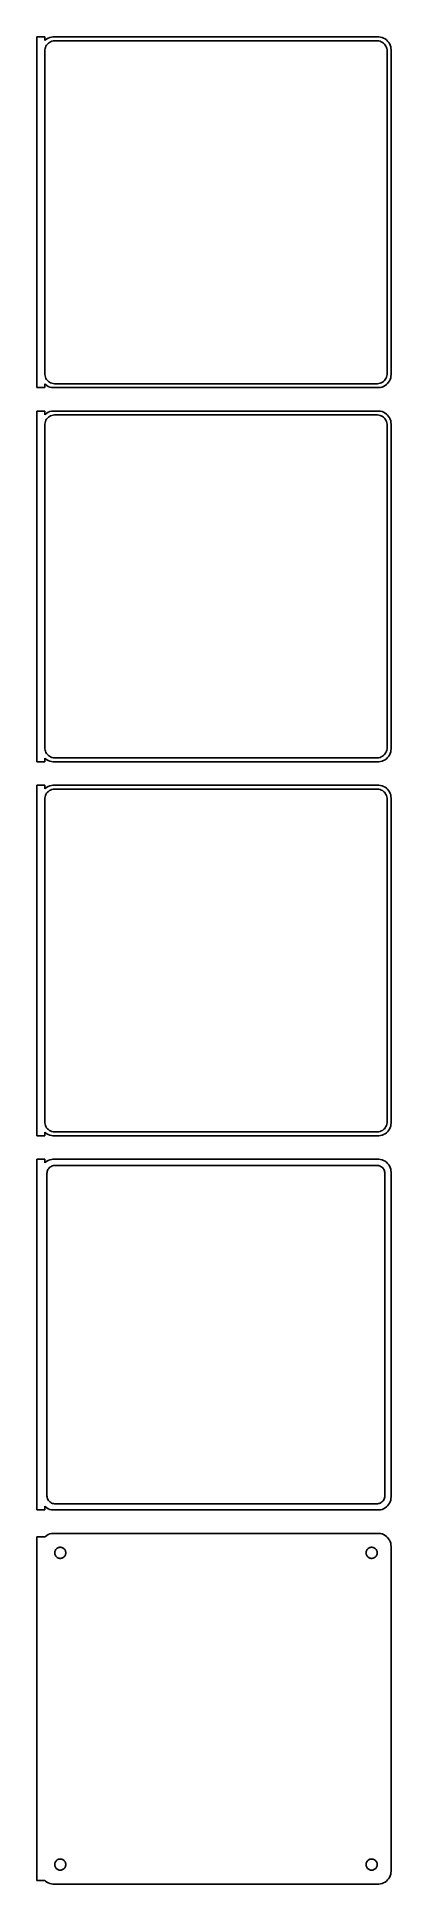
# Model space of a CAD drawing. Header units: metres. Extents: x -69 to 68, y 653 to 1363.
import ezdxf

# ---------------------------------------------------------------- set-up
doc = ezdxf.new("R2010")
doc.units = ezdxf.units.M

msp = doc.modelspace()

# ---------------------------------------------------------------- linework, layer by layer
for p, q in [((-66, 1363.49), (-69, 1363.49)), ((-69, 1363.49), (-69, 1228.51)), ((-66, 1362.06), (-66, 1363.49)), ((-65.6871, 1362.35), (-66, 1362.06)), ((-66, 1358), (-65.9685, 1358.5)), ((-66, 1234), (-66, 1358)), ((-65.9685, 1358.5), (-65.8743, 1358.99)), ((-65.8743, 1358.99), (-65.7191, 1359.47)), ((-65.7191, 1359.47), (-65.5052, 1359.93)), ((-65.1791, 1362.72), (-65.6871, 1362.35)), ((-65.5052, 1359.93), (-65.2361, 1360.35)), ((-65.2361, 1360.35), (-64.9159, 1360.74)), ((-64.6289, 1363.02), (-65.1791, 1362.72)), ((-64.9159, 1360.74), (-64.5497, 1361.08)), ((-64.0451, 1363.26), (-64.6289, 1363.02)), ((-64.5497, 1361.08), (-64.1433, 1361.38)), ((-64.1433, 1361.38), (-63.7031, 1361.62)), ((-63.4369, 1363.41), (-64.0451, 1363.26)), ((-63.7031, 1361.62), (-63.2361, 1361.8)), ((-62.8139, 1363.49), (-63.4369, 1363.41)), ((-63.2361, 1361.8), (-62.7495, 1361.93)), ((62.8139, 1363.49), (-62.8139, 1363.49)), ((-62.7495, 1361.93), (-62.2512, 1361.99)), ((-62.2512, 1361.99), (62.2512, 1361.99)), ((62.2512, 1361.99), (62.7495, 1361.93)), ((62.7495, 1361.93), (63.2361, 1361.8)), ((63.4369, 1363.41), (62.8139, 1363.49)), ((63.2361, 1361.8), (63.7031, 1361.62)), ((64.0451, 1363.26), (63.4369, 1363.41)), ((63.7031, 1361.62), (64.1433, 1361.38)), ((64.6289, 1363.02), (64.0451, 1363.26)), ((64.1433, 1361.38), (64.5497, 1361.08)), ((64.5497, 1361.08), (64.9159, 1360.74)), ((65.1791, 1362.72), (64.6289, 1363.02)), ((64.9159, 1360.74), (65.2361, 1360.35)), ((65.6871, 1362.35), (65.1791, 1362.72)), ((65.2361, 1360.35), (65.5052, 1359.93)), ((65.5052, 1359.93), (65.7191, 1359.47)), ((66.1448, 1361.92), (65.6871, 1362.35)), ((65.7191, 1359.47), (65.8743, 1358.99)), ((65.8743, 1358.99), (65.9685, 1358.5)), ((65.9685, 1358.5), (66, 1358)), ((66, 1358), (66, 1234)), ((66.5451, 1361.44), (66.1448, 1361.92)), ((66.8815, 1360.91), (66.5451, 1361.44)), ((67.1489, 1360.34), (66.8815, 1360.91)), ((67.3429, 1359.74), (67.1489, 1360.34)), ((67.4606, 1359.13), (67.3429, 1359.74)), ((67.5, 1358.5), (67.4606, 1359.13)), ((67.5, 1233.5), (67.5, 1358.5)), ((-65.9685, 1233.5), (-66, 1234)), ((-65.8743, 1233.01), (-65.9685, 1233.5)), ((-65.7191, 1232.53), (-65.8743, 1233.01)), ((-65.5052, 1232.07), (-65.7191, 1232.53)), ((-65.2361, 1231.65), (-65.5052, 1232.07)), ((-64.9159, 1231.26), (-65.2361, 1231.65)), ((-64.5497, 1230.92), (-64.9159, 1231.26)), ((-64.1433, 1230.62), (-64.5497, 1230.92)), ((-63.7031, 1230.38), (-64.1433, 1230.62)), ((-63.2361, 1230.2), (-63.7031, 1230.38)), ((-62.7495, 1230.07), (-63.2361, 1230.2)), ((-62.2512, 1230.01), (-62.7495, 1230.07)), ((62.2512, 1230.01), (-62.2512, 1230.01)), ((62.7495, 1230.07), (62.2512, 1230.01)), ((63.2361, 1230.2), (62.7495, 1230.07)), ((63.7031, 1230.38), (63.2361, 1230.2)), ((64.1433, 1230.62), (63.7031, 1230.38)), ((64.5497, 1230.92), (64.1433, 1230.62)), ((64.9159, 1231.26), (64.5497, 1230.92)), ((65.2361, 1231.65), (64.9159, 1231.26)), ((65.5052, 1232.07), (65.2361, 1231.65)), ((65.7191, 1232.53), (65.5052, 1232.07)), ((65.6871, 1229.65), (66.1448, 1230.08)), ((65.8743, 1233.01), (65.7191, 1232.53)), ((65.9685, 1233.5), (65.8743, 1233.01)), ((66, 1234), (65.9685, 1233.5)), ((66.1448, 1230.08), (66.5451, 1230.56)), ((66.5451, 1230.56), (66.8815, 1231.09)), ((66.8815, 1231.09), (67.1489, 1231.66)), ((67.1489, 1231.66), (67.3429, 1232.26)), ((67.3429, 1232.26), (67.4606, 1232.87)), ((67.4606, 1232.87), (67.5, 1233.5)), ((-69, 1228.51), (-66, 1228.51)), ((-66, 1229.94), (-65.6871, 1229.65)), ((-66, 1228.51), (-66, 1229.94)), ((-65.6871, 1229.65), (-65.1791, 1229.28)), ((-65.1791, 1229.28), (-64.6289, 1228.98)), ((-64.6289, 1228.98), (-64.0451, 1228.74)), ((-64.0451, 1228.74), (-63.4369, 1228.59)), ((-63.4369, 1228.59), (-62.8139, 1228.51)), ((-62.8139, 1228.51), (62.8139, 1228.51)), ((62.8139, 1228.51), (63.4369, 1228.59)), ((63.4369, 1228.59), (64.0451, 1228.74)), ((64.0451, 1228.74), (64.6289, 1228.98)), ((64.6289, 1228.98), (65.1791, 1229.28)), ((65.1791, 1229.28), (65.6871, 1229.65)), ((-66, 1219.49), (-69, 1219.49)), ((-69, 1219.49), (-69, 1084.51)), ((-66, 1218.06), (-66, 1219.49)), ((-65.6871, 1218.35), (-66, 1218.06)), ((-65.7191, 1215.47), (-65.5052, 1215.93)), ((-65.1791, 1218.72), (-65.6871, 1218.35)), ((-65.5052, 1215.93), (-65.2361, 1216.35)), ((-65.2361, 1216.35), (-64.9159, 1216.74)), ((-64.6289, 1219.02), (-65.1791, 1218.72)), ((-64.9159, 1216.74), (-64.5497, 1217.08)), ((-64.0451, 1219.26), (-64.6289, 1219.02)), ((-64.5497, 1217.08), (-64.1433, 1217.38)), ((-64.1433, 1217.38), (-63.7031, 1217.62)), ((-63.4369, 1219.41), (-64.0451, 1219.26)), ((-63.7031, 1217.62), (-63.2361, 1217.8)), ((-62.8139, 1219.49), (-63.4369, 1219.41)), ((-63.2361, 1217.8), (-62.7495, 1217.93)), ((62.8139, 1219.49), (-62.8139, 1219.49)), ((-62.7495, 1217.93), (-62.2512, 1217.99)), ((-62.2512, 1217.99), (62.2512, 1217.99)), ((62.2512, 1217.99), (62.7495, 1217.93)), ((62.7495, 1217.93), (63.2361, 1217.8)), ((63.4369, 1219.41), (62.8139, 1219.49)), ((63.2361, 1217.8), (63.7031, 1217.62)), ((64.0451, 1219.26), (63.4369, 1219.41)), ((63.7031, 1217.62), (64.1433, 1217.38)), ((64.6289, 1219.02), (64.0451, 1219.26)), ((64.1433, 1217.38), (64.5497, 1217.08)), ((64.5497, 1217.08), (64.9159, 1216.74)), ((65.1791, 1218.72), (64.6289, 1219.02)), ((64.9159, 1216.74), (65.2361, 1216.35)), ((65.6871, 1218.35), (65.1791, 1218.72)), ((65.2361, 1216.35), (65.5052, 1215.93)), ((65.5052, 1215.93), (65.7191, 1215.47)), ((66.1448, 1217.92), (65.6871, 1218.35)), ((66.5451, 1217.44), (66.1448, 1217.92)), ((66.8815, 1216.91), (66.5451, 1217.44)), ((67.1489, 1216.34), (66.8815, 1216.91)), ((67.3429, 1215.74), (67.1489, 1216.34)), ((-66, 1214), (-65.9685, 1214.5)), ((-66, 1090), (-66, 1214)), ((-65.9685, 1214.5), (-65.8743, 1214.99)), ((-65.8743, 1214.99), (-65.7191, 1215.47)), ((65.7191, 1215.47), (65.8743, 1214.99)), ((65.8743, 1214.99), (65.9685, 1214.5)), ((65.9685, 1214.5), (66, 1214)), ((66, 1214), (66, 1090)), ((67.4606, 1215.13), (67.3429, 1215.74)), ((67.5, 1214.5), (67.4606, 1215.13)), ((67.5, 1089.5), (67.5, 1214.5)), ((-65.9685, 1089.5), (-66, 1090)), ((-65.8743, 1089.01), (-65.9685, 1089.5)), ((-65.7191, 1088.53), (-65.8743, 1089.01)), ((-65.5052, 1088.07), (-65.7191, 1088.53)), ((-65.2361, 1087.65), (-65.5052, 1088.07)), ((65.5052, 1088.07), (65.2361, 1087.65)), ((65.7191, 1088.53), (65.5052, 1088.07)), ((65.8743, 1089.01), (65.7191, 1088.53)), ((65.9685, 1089.5), (65.8743, 1089.01)), ((66, 1090), (65.9685, 1089.5)), ((67.1489, 1087.66), (67.3429, 1088.26)), ((67.3429, 1088.26), (67.4606, 1088.87)), ((67.4606, 1088.87), (67.5, 1089.5)), ((-69, 1084.51), (-66, 1084.51)), ((-66, 1085.94), (-65.6871, 1085.65)), ((-66, 1084.51), (-66, 1085.94)), ((-65.6871, 1085.65), (-65.1791, 1085.28)), ((-64.9159, 1087.26), (-65.2361, 1087.65)), ((-65.1791, 1085.28), (-64.6289, 1084.98)), ((-64.5497, 1086.92), (-64.9159, 1087.26)), ((-64.6289, 1084.98), (-64.0451, 1084.74)), ((-64.1433, 1086.62), (-64.5497, 1086.92)), ((-63.7031, 1086.38), (-64.1433, 1086.62)), ((-64.0451, 1084.74), (-63.4369, 1084.59)), ((-63.2361, 1086.2), (-63.7031, 1086.38)), ((-63.4369, 1084.59), (-62.8139, 1084.51)), ((-62.7495, 1086.07), (-63.2361, 1086.2)), ((-62.8139, 1084.51), (62.8139, 1084.51)), ((-62.2512, 1086.01), (-62.7495, 1086.07)), ((62.2512, 1086.01), (-62.2512, 1086.01)), ((62.7495, 1086.07), (62.2512, 1086.01)), ((63.2361, 1086.2), (62.7495, 1086.07)), ((62.8139, 1084.51), (63.4369, 1084.59)), ((63.7031, 1086.38), (63.2361, 1086.2)), ((63.4369, 1084.59), (64.0451, 1084.74)), ((64.1433, 1086.62), (63.7031, 1086.38)), ((64.0451, 1084.74), (64.6289, 1084.98)), ((64.5497, 1086.92), (64.1433, 1086.62)), ((64.9159, 1087.26), (64.5497, 1086.92)), ((64.6289, 1084.98), (65.1791, 1085.28)), ((65.2361, 1087.65), (64.9159, 1087.26)), ((65.1791, 1085.28), (65.6871, 1085.65)), ((65.6871, 1085.65), (66.1448, 1086.08)), ((66.1448, 1086.08), (66.5451, 1086.56)), ((66.5451, 1086.56), (66.8815, 1087.09)), ((66.8815, 1087.09), (67.1489, 1087.66)), ((-66, 1075.49), (-69, 1075.49)), ((-69, 1075.49), (-69, 940.51)), ((-66, 1074.06), (-66, 1075.49)), ((-65.6871, 1074.35), (-66, 1074.06)), ((-65.1791, 1074.72), (-65.6871, 1074.35)), ((-64.6289, 1075.02), (-65.1791, 1074.72)), ((-64.0451, 1075.26), (-64.6289, 1075.02)), ((-64.1433, 1073.38), (-63.7031, 1073.62)), ((-63.4369, 1075.41), (-64.0451, 1075.26)), ((-63.7031, 1073.62), (-63.2361, 1073.8)), ((-62.8139, 1075.49), (-63.4369, 1075.41)), ((-63.2361, 1073.8), (-62.7495, 1073.93)), ((62.8139, 1075.49), (-62.8139, 1075.49)), ((-62.7495, 1073.93), (-62.2512, 1073.99)), ((-62.2512, 1073.99), (62.2512, 1073.99)), ((62.2512, 1073.99), (62.7495, 1073.93)), ((62.7495, 1073.93), (63.2361, 1073.8)), ((63.4369, 1075.41), (62.8139, 1075.49)), ((63.2361, 1073.8), (63.7031, 1073.62)), ((64.0451, 1075.26), (63.4369, 1075.41)), ((63.7031, 1073.62), (64.1433, 1073.38)), ((64.6289, 1075.02), (64.0451, 1075.26)), ((65.1791, 1074.72), (64.6289, 1075.02)), ((65.6871, 1074.35), (65.1791, 1074.72)), ((66.1448, 1073.92), (65.6871, 1074.35)), ((66.5451, 1073.44), (66.1448, 1073.92)), ((-66, 1070), (-65.9685, 1070.5)), ((-66, 946), (-66, 1070)), ((-65.9685, 1070.5), (-65.8743, 1070.99)), ((-65.8743, 1070.99), (-65.7191, 1071.47)), ((-65.7191, 1071.47), (-65.5052, 1071.93)), ((-65.5052, 1071.93), (-65.2361, 1072.35)), ((-65.2361, 1072.35), (-64.9159, 1072.74)), ((-64.9159, 1072.74), (-64.5497, 1073.08)), ((-64.5497, 1073.08), (-64.1433, 1073.38)), ((64.1433, 1073.38), (64.5497, 1073.08)), ((64.5497, 1073.08), (64.9159, 1072.74)), ((64.9159, 1072.74), (65.2361, 1072.35)), ((65.2361, 1072.35), (65.5052, 1071.93)), ((65.5052, 1071.93), (65.7191, 1071.47)), ((65.7191, 1071.47), (65.8743, 1070.99)), ((65.8743, 1070.99), (65.9685, 1070.5)), ((65.9685, 1070.5), (66, 1070)), ((66, 1070), (66, 946)), ((66.8815, 1072.91), (66.5451, 1073.44)), ((67.1489, 1072.34), (66.8815, 1072.91)), ((67.3429, 1071.74), (67.1489, 1072.34)), ((67.4606, 1071.13), (67.3429, 1071.74)), ((67.5, 1070.5), (67.4606, 1071.13)), ((67.5, 945.5), (67.5, 1070.5)), ((-65.9685, 945.499), (-66, 946)), ((66, 946), (65.9685, 945.499)), ((-69, 940.51), (-66, 940.51)), ((-66, 941.941), (-65.6871, 941.647)), ((-66, 940.51), (-66, 941.941)), ((-65.8743, 945.005), (-65.9685, 945.499)), ((-65.7191, 944.528), (-65.8743, 945.005)), ((-65.5052, 944.073), (-65.7191, 944.528)), ((-65.6871, 941.647), (-65.1791, 941.278)), ((-65.2361, 943.649), (-65.5052, 944.073)), ((-64.9159, 943.262), (-65.2361, 943.649)), ((-65.1791, 941.278), (-64.6289, 940.976)), ((-64.5497, 942.918), (-64.9159, 943.262)), ((-64.6289, 940.976), (-64.0451, 940.745)), ((-64.1433, 942.623), (-64.5497, 942.918)), ((-63.7031, 942.381), (-64.1433, 942.623)), ((-64.0451, 940.745), (-63.4369, 940.589)), ((-63.2361, 942.196), (-63.7031, 942.381)), ((-63.4369, 940.589), (-62.8139, 940.51)), ((-62.7495, 942.071), (-63.2361, 942.196)), ((-62.8139, 940.51), (62.8139, 940.51)), ((-62.2512, 942.008), (-62.7495, 942.071)), ((62.2512, 942.008), (-62.2512, 942.008)), ((62.7495, 942.071), (62.2512, 942.008)), ((63.2361, 942.196), (62.7495, 942.071)), ((62.8139, 940.51), (63.4369, 940.589)), ((63.7031, 942.381), (63.2361, 942.196)), ((63.4369, 940.589), (64.0451, 940.745)), ((64.1433, 942.623), (63.7031, 942.381)), ((64.0451, 940.745), (64.6289, 940.976)), ((64.5497, 942.918), (64.1433, 942.623)), ((64.9159, 943.262), (64.5497, 942.918)), ((64.6289, 940.976), (65.1791, 941.278)), ((65.2361, 943.649), (64.9159, 943.262)), ((65.1791, 941.278), (65.6871, 941.647)), ((65.5052, 944.073), (65.2361, 943.649)), ((65.7191, 944.528), (65.5052, 944.073)), ((65.6871, 941.647), (66.1448, 942.077)), ((65.8743, 945.005), (65.7191, 944.528)), ((65.9685, 945.499), (65.8743, 945.005)), ((66.1448, 942.077), (66.5451, 942.561)), ((66.5451, 942.561), (66.8815, 943.091)), ((66.8815, 943.091), (67.1489, 943.659)), ((67.1489, 943.659), (67.3429, 944.257)), ((67.3429, 944.257), (67.4606, 944.873)), ((67.4606, 944.873), (67.5, 945.5)), ((-66, 931.479), (-69, 931.479)), ((-69, 931.479), (-69, 796.521)), ((-66, 930.059), (-66, 931.479)), ((-63.4369, 931.411), (-64.0451, 931.255)), ((-62.8139, 931.49), (-63.4369, 931.411)), ((62.8139, 931.49), (-62.8139, 931.49)), ((63.4369, 931.411), (62.8139, 931.49)), ((64.0451, 931.255), (63.4369, 931.411)), ((-65.6871, 930.353), (-66, 930.059)), ((-65.1791, 930.722), (-65.6871, 930.353)), ((-64.6289, 931.024), (-65.1791, 930.722)), ((-65.1129, 926), (-65.0884, 926.39)), ((-65.1129, 802), (-65.1129, 926)), ((-65.0884, 926.39), (-65.0151, 926.774)), ((-65.0151, 926.774), (-64.8943, 927.146)), ((-64.8943, 927.146), (-64.7279, 927.5)), ((-64.7279, 927.5), (-64.5184, 927.83)), ((-64.0451, 931.255), (-64.6289, 931.024)), ((-64.5184, 927.83), (-64.2692, 928.131)), ((-64.2692, 928.131), (-63.9842, 928.399)), ((-63.9842, 928.399), (-63.668, 928.628)), ((-63.668, 928.628), (-63.3254, 928.817)), ((-63.3254, 928.817), (-62.9619, 928.961)), ((-62.9619, 928.961), (-62.5833, 929.058)), ((-62.5833, 929.058), (-62.1954, 929.107)), ((-62.1954, 929.107), (62.1954, 929.107)), ((62.1954, 929.107), (62.5833, 929.058)), ((62.5833, 929.058), (62.9619, 928.961)), ((62.9619, 928.961), (63.3254, 928.817)), ((63.3254, 928.817), (63.668, 928.628)), ((63.668, 928.628), (63.9842, 928.399)), ((63.9842, 928.399), (64.2692, 928.131)), ((64.6289, 931.024), (64.0451, 931.255)), ((64.2692, 928.131), (64.5184, 927.83)), ((64.5184, 927.83), (64.7279, 927.5)), ((65.1791, 930.722), (64.6289, 931.024)), ((64.7279, 927.5), (64.8943, 927.146)), ((64.8943, 927.146), (65.0151, 926.774)), ((65.0151, 926.774), (65.0884, 926.39)), ((65.0884, 926.39), (65.1129, 926)), ((65.1129, 926), (65.1129, 802)), ((65.6871, 930.353), (65.1791, 930.722)), ((66.1448, 929.923), (65.6871, 930.353)), ((66.5451, 929.439), (66.1448, 929.923)), ((66.8815, 928.909), (66.5451, 929.439)), ((67.1489, 928.341), (66.8815, 928.909)), ((67.3429, 927.743), (67.1489, 928.341)), ((67.4606, 927.127), (67.3429, 927.743)), ((67.5, 926.5), (67.4606, 927.127)), ((67.5, 801.5), (67.5, 926.5)), ((-69, 796.521), (-66, 796.521)), ((-66, 796.521), (-66, 797.941)), ((-66, 797.941), (-65.6871, 797.647)), ((-65.6871, 797.647), (-65.1791, 797.278)), ((-65.1791, 797.278), (-64.6289, 796.976)), ((-65.0884, 801.61), (-65.1129, 802)), ((-65.0151, 801.226), (-65.0884, 801.61)), ((-64.8943, 800.854), (-65.0151, 801.226)), ((-64.7279, 800.5), (-64.8943, 800.854)), ((-64.5184, 800.17), (-64.7279, 800.5)), ((-64.6289, 796.976), (-64.0451, 796.745)), ((-64.2692, 799.869), (-64.5184, 800.17)), ((-63.9842, 799.601), (-64.2692, 799.869)), ((-64.0451, 796.745), (-63.4369, 796.589)), ((-63.668, 799.372), (-63.9842, 799.601)), ((-63.3254, 799.183), (-63.668, 799.372)), ((-63.4369, 796.589), (-62.8139, 796.51)), ((-62.9619, 799.039), (-63.3254, 799.183)), ((-62.5833, 798.942), (-62.9619, 799.039)), ((-62.8139, 796.51), (62.8139, 796.51)), ((-62.1954, 798.893), (-62.5833, 798.942)), ((62.1954, 798.893), (-62.1954, 798.893)), ((62.5833, 798.942), (62.1954, 798.893)), ((62.9619, 799.039), (62.5833, 798.942)), ((62.8139, 796.51), (63.4369, 796.589)), ((63.3254, 799.183), (62.9619, 799.039)), ((63.668, 799.372), (63.3254, 799.183)), ((63.4369, 796.589), (64.0451, 796.745)), ((63.9842, 799.601), (63.668, 799.372)), ((64.2692, 799.869), (63.9842, 799.601)), ((64.0451, 796.745), (64.6289, 796.976)), ((64.5184, 800.17), (64.2692, 799.869)), ((64.7279, 800.5), (64.5184, 800.17)), ((64.6289, 796.976), (65.1791, 797.278)), ((64.8943, 800.854), (64.7279, 800.5)), ((65.0151, 801.226), (64.8943, 800.854)), ((65.0884, 801.61), (65.0151, 801.226)), ((65.1129, 802), (65.0884, 801.61)), ((65.1791, 797.278), (65.6871, 797.647)), ((65.6871, 797.647), (66.1448, 798.077)), ((66.1448, 798.077), (66.5451, 798.561)), ((66.5451, 798.561), (66.8815, 799.091)), ((66.8815, 799.091), (67.1489, 799.659)), ((67.1489, 799.659), (67.3429, 800.257)), ((67.3429, 800.257), (67.4606, 800.873)), ((67.4606, 800.873), (67.5, 801.5)), ((-66, 786.153), (-69, 786.153)), ((-69, 786.153), (-69, 653.847)), ((-65.6871, 786.353), (-66, 786.059)), ((-66, 786.059), (-66, 786.153)), ((-65.1791, 786.722), (-65.6871, 786.353)), ((-64.6289, 787.024), (-65.1791, 786.722)), ((-64.0451, 787.255), (-64.6289, 787.024)), ((-63.4369, 787.411), (-64.0451, 787.255)), ((-62.8139, 787.49), (-63.4369, 787.411)), ((62.8139, 787.49), (-62.8139, 787.49)), ((-60.6598, 782.031), (-60.4001, 782.097)), ((-60.4001, 782.097), (-60.1341, 782.131)), ((-60.1341, 782.131), (-59.8659, 782.131)), ((-59.8659, 782.131), (-59.5999, 782.097)), ((-59.5999, 782.097), (-59.3401, 782.031)), ((59.3401, 782.031), (59.5999, 782.097)), ((59.5999, 782.097), (59.8659, 782.131)), ((59.8659, 782.131), (60.1341, 782.131)), ((60.1341, 782.131), (60.4001, 782.097)), ((60.4001, 782.097), (60.6598, 782.031)), ((63.4369, 787.411), (62.8139, 787.49)), ((64.0451, 787.255), (63.4369, 787.411)), ((64.6289, 787.024), (64.0451, 787.255)), ((65.1791, 786.722), (64.6289, 787.024)), ((65.6871, 786.353), (65.1791, 786.722)), ((66.1448, 785.923), (65.6871, 786.353)), ((66.5451, 785.439), (66.1448, 785.923)), ((66.8815, 784.909), (66.5451, 785.439)), ((67.1489, 784.341), (66.8815, 784.909)), ((67.3429, 783.743), (67.1489, 784.341)), ((67.4606, 783.127), (67.3429, 783.743)), ((67.5, 782.5), (67.4606, 783.127)), ((67.5, 657.5), (67.5, 782.5)), ((-62.1353, 780), (-62.1185, 780.268)), ((-62.1185, 779.732), (-62.1353, 780)), ((-62.1185, 780.268), (-62.0682, 780.531)), ((-62.0682, 779.469), (-62.1185, 779.732)), ((-62.0682, 780.531), (-61.9853, 780.786)), ((-61.9853, 779.214), (-62.0682, 779.469)), ((-61.9853, 780.786), (-61.8712, 781.029)), ((-61.8712, 778.971), (-61.9853, 779.214)), ((-61.8712, 781.029), (-61.7275, 781.255)), ((-61.7275, 778.745), (-61.8712, 778.971)), ((-61.7275, 781.255), (-61.5565, 781.462)), ((-61.5565, 778.538), (-61.7275, 778.745)), ((-61.5565, 781.462), (-61.3611, 781.645)), ((-61.3611, 778.355), (-61.5565, 778.538)), ((-61.3611, 781.645), (-61.1441, 781.803)), ((-61.1441, 778.197), (-61.3611, 778.355)), ((-61.1441, 781.803), (-60.9092, 781.932)), ((-60.9092, 778.068), (-61.1441, 778.197)), ((-60.9092, 781.932), (-60.6598, 782.031)), ((-60.6598, 777.969), (-60.9092, 778.068)), ((-60.4001, 777.903), (-60.6598, 777.969)), ((-60.1341, 777.869), (-60.4001, 777.903)), ((-59.8659, 777.869), (-60.1341, 777.869)), ((-59.5999, 777.903), (-59.8659, 777.869)), ((-59.3401, 777.969), (-59.5999, 777.903)), ((-59.3401, 782.031), (-59.0908, 781.932)), ((-59.0908, 778.068), (-59.3401, 777.969)), ((-59.0908, 781.932), (-58.8559, 781.803)), ((-58.8559, 778.197), (-59.0908, 778.068)), ((-58.8559, 781.803), (-58.6389, 781.645)), ((-58.6389, 778.355), (-58.8559, 778.197)), ((-58.6389, 781.645), (-58.4434, 781.462)), ((-58.4434, 778.538), (-58.6389, 778.355)), ((-58.4434, 781.462), (-58.2725, 781.255)), ((-58.2725, 778.745), (-58.4434, 778.538)), ((-58.2725, 781.255), (-58.1288, 781.029)), ((-58.1288, 778.971), (-58.2725, 778.745)), ((-58.1288, 781.029), (-58.0146, 780.786)), ((-58.0146, 779.214), (-58.1288, 778.971)), ((-58.0146, 780.786), (-57.9318, 780.531)), ((-57.9318, 779.469), (-58.0146, 779.214)), ((-57.9318, 780.531), (-57.8815, 780.268)), ((-57.8815, 779.732), (-57.9318, 779.469)), ((-57.8815, 780.268), (-57.8647, 780)), ((-57.8647, 780), (-57.8815, 779.732)), ((57.8647, 780), (57.8815, 780.268)), ((57.8815, 779.732), (57.8647, 780)), ((57.8815, 780.268), (57.9318, 780.531)), ((57.9318, 779.469), (57.8815, 779.732)), ((57.9318, 780.531), (58.0146, 780.786)), ((58.0146, 779.214), (57.9318, 779.469)), ((58.0146, 780.786), (58.1288, 781.029)), ((58.1288, 778.971), (58.0146, 779.214)), ((58.1288, 781.029), (58.2725, 781.255)), ((58.2725, 778.745), (58.1288, 778.971)), ((58.2725, 781.255), (58.4434, 781.462)), ((58.4434, 778.538), (58.2725, 778.745)), ((58.4434, 781.462), (58.6389, 781.645)), ((58.6389, 778.355), (58.4434, 778.538)), ((58.6389, 781.645), (58.8559, 781.803)), ((58.8559, 778.197), (58.6389, 778.355)), ((58.8559, 781.803), (59.0908, 781.932)), ((59.0908, 778.068), (58.8559, 778.197)), ((59.0908, 781.932), (59.3401, 782.031)), ((59.3401, 777.969), (59.0908, 778.068)), ((59.5999, 777.903), (59.3401, 777.969)), ((59.8659, 777.869), (59.5999, 777.903)), ((60.1341, 777.869), (59.8659, 777.869)), ((60.4001, 777.903), (60.1341, 777.869)), ((60.6598, 777.969), (60.4001, 777.903)), ((60.6598, 782.031), (60.9092, 781.932)), ((60.9092, 778.068), (60.6598, 777.969)), ((60.9092, 781.932), (61.1441, 781.803)), ((61.1441, 778.197), (60.9092, 778.068)), ((61.1441, 781.803), (61.3611, 781.645)), ((61.3611, 778.355), (61.1441, 778.197)), ((61.3611, 781.645), (61.5565, 781.462)), ((61.5565, 778.538), (61.3611, 778.355)), ((61.5565, 781.462), (61.7275, 781.255)), ((61.7275, 778.745), (61.5565, 778.538)), ((61.7275, 781.255), (61.8712, 781.029)), ((61.8712, 778.971), (61.7275, 778.745)), ((61.8712, 781.029), (61.9853, 780.786)), ((61.9853, 779.214), (61.8712, 778.971)), ((61.9853, 780.786), (62.0682, 780.531)), ((62.0682, 779.469), (61.9853, 779.214)), ((62.0682, 780.531), (62.1185, 780.268)), ((62.1185, 779.732), (62.0682, 779.469)), ((62.1185, 780.268), (62.1353, 780)), ((62.1353, 780), (62.1185, 779.732)), ((-61.8712, 661.029), (-61.7275, 661.255)), ((-61.7275, 661.255), (-61.5565, 661.462)), ((-61.5565, 661.462), (-61.3611, 661.645)), ((-61.3611, 661.645), (-61.1441, 661.803)), ((-61.1441, 661.803), (-60.9092, 661.932)), ((-60.9092, 661.932), (-60.6598, 662.031)), ((-60.6598, 662.031), (-60.4001, 662.097)), ((-60.4001, 662.097), (-60.1341, 662.131)), ((-60.1341, 662.131), (-59.8659, 662.131)), ((-59.8659, 662.131), (-59.5999, 662.097)), ((-59.5999, 662.097), (-59.3401, 662.031)), ((-59.3401, 662.031), (-59.0908, 661.932)), ((-59.0908, 661.932), (-58.8559, 661.803)), ((-58.8559, 661.803), (-58.6389, 661.645)), ((-58.6389, 661.645), (-58.4434, 661.462)), ((-58.4434, 661.462), (-58.2725, 661.255)), ((-58.2725, 661.255), (-58.1288, 661.029)), ((58.1288, 661.029), (58.2725, 661.255)), ((58.2725, 661.255), (58.4434, 661.462)), ((58.4434, 661.462), (58.6389, 661.645)), ((58.6389, 661.645), (58.8559, 661.803)), ((58.8559, 661.803), (59.0908, 661.932)), ((59.0908, 661.932), (59.3401, 662.031)), ((59.3401, 662.031), (59.5999, 662.097)), ((59.5999, 662.097), (59.8659, 662.131)), ((59.8659, 662.131), (60.1341, 662.131)), ((60.1341, 662.131), (60.4001, 662.097)), ((60.4001, 662.097), (60.6598, 662.031)), ((60.6598, 662.031), (60.9092, 661.932)), ((60.9092, 661.932), (61.1441, 661.803)), ((61.1441, 661.803), (61.3611, 661.645)), ((61.3611, 661.645), (61.5565, 661.462)), ((61.5565, 661.462), (61.7275, 661.255)), ((61.7275, 661.255), (61.8712, 661.029)), ((-62.1353, 660), (-62.1185, 660.268)), ((-62.1185, 659.732), (-62.1353, 660)), ((-62.1185, 660.268), (-62.0682, 660.531)), ((-62.0682, 659.469), (-62.1185, 659.732)), ((-62.0682, 660.531), (-61.9853, 660.786)), ((-61.9853, 659.214), (-62.0682, 659.469)), ((-61.9853, 660.786), (-61.8712, 661.029)), ((-61.8712, 658.971), (-61.9853, 659.214)), ((-61.7275, 658.745), (-61.8712, 658.971)), ((-61.5565, 658.538), (-61.7275, 658.745)), ((-61.3611, 658.355), (-61.5565, 658.538)), ((-61.1441, 658.197), (-61.3611, 658.355)), ((-60.9092, 658.068), (-61.1441, 658.197)), ((-60.6598, 657.969), (-60.9092, 658.068)), ((-60.4001, 657.903), (-60.6598, 657.969)), ((-60.1341, 657.869), (-60.4001, 657.903)), ((-59.8659, 657.869), (-60.1341, 657.869)), ((-59.5999, 657.903), (-59.8659, 657.869)), ((-59.3401, 657.969), (-59.5999, 657.903)), ((-59.0908, 658.068), (-59.3401, 657.969)), ((-58.8559, 658.197), (-59.0908, 658.068)), ((-58.6389, 658.355), (-58.8559, 658.197)), ((-58.4434, 658.538), (-58.6389, 658.355)), ((-58.2725, 658.745), (-58.4434, 658.538)), ((-58.1288, 658.971), (-58.2725, 658.745)), ((-58.1288, 661.029), (-58.0146, 660.786)), ((-58.0146, 659.214), (-58.1288, 658.971)), ((-58.0146, 660.786), (-57.9318, 660.531)), ((-57.9318, 659.469), (-58.0146, 659.214)), ((-57.9318, 660.531), (-57.8815, 660.268)), ((-57.8815, 659.732), (-57.9318, 659.469)), ((-57.8815, 660.268), (-57.8647, 660)), ((-57.8647, 660), (-57.8815, 659.732)), ((57.8647, 660), (57.8815, 660.268)), ((57.8815, 659.732), (57.8647, 660)), ((57.8815, 660.268), (57.9318, 660.531)), ((57.9318, 659.469), (57.8815, 659.732)), ((57.9318, 660.531), (58.0146, 660.786)), ((58.0146, 659.214), (57.9318, 659.469)), ((58.0146, 660.786), (58.1288, 661.029)), ((58.1288, 658.971), (58.0146, 659.214)), ((58.2725, 658.745), (58.1288, 658.971)), ((58.4434, 658.538), (58.2725, 658.745)), ((58.6389, 658.355), (58.4434, 658.538)), ((58.8559, 658.197), (58.6389, 658.355)), ((59.0908, 658.068), (58.8559, 658.197)), ((59.3401, 657.969), (59.0908, 658.068)), ((59.5999, 657.903), (59.3401, 657.969)), ((59.8659, 657.869), (59.5999, 657.903)), ((60.1341, 657.869), (59.8659, 657.869)), ((60.4001, 657.903), (60.1341, 657.869)), ((60.6598, 657.969), (60.4001, 657.903)), ((60.9092, 658.068), (60.6598, 657.969)), ((61.1441, 658.197), (60.9092, 658.068)), ((61.3611, 658.355), (61.1441, 658.197)), ((61.5565, 658.538), (61.3611, 658.355)), ((61.7275, 658.745), (61.5565, 658.538)), ((61.8712, 658.971), (61.7275, 658.745)), ((61.8712, 661.029), (61.9853, 660.786)), ((61.9853, 659.214), (61.8712, 658.971)), ((61.9853, 660.786), (62.0682, 660.531)), ((62.0682, 659.469), (61.9853, 659.214)), ((62.0682, 660.531), (62.1185, 660.268)), ((62.1185, 659.732), (62.0682, 659.469)), ((62.1185, 660.268), (62.1353, 660)), ((62.1353, 660), (62.1185, 659.732)), ((66.1448, 654.077), (66.5451, 654.561)), ((66.5451, 654.561), (66.8815, 655.091)), ((66.8815, 655.091), (67.1489, 655.659)), ((67.1489, 655.659), (67.3429, 656.257)), ((67.3429, 656.257), (67.4606, 656.873)), ((67.4606, 656.873), (67.5, 657.5)), ((-69, 653.847), (-66, 653.847)), ((-66, 653.847), (-66, 653.941)), ((-66, 653.941), (-65.6871, 653.647)), ((-65.6871, 653.647), (-65.1791, 653.278)), ((-65.1791, 653.278), (-64.6289, 652.976)), ((-64.6289, 652.976), (-64.0451, 652.745)), ((-64.0451, 652.745), (-63.4369, 652.589)), ((-63.4369, 652.589), (-62.8139, 652.51)), ((-62.8139, 652.51), (62.8139, 652.51)), ((62.8139, 652.51), (63.4369, 652.589)), ((63.4369, 652.589), (64.0451, 652.745)), ((64.0451, 652.745), (64.6289, 652.976)), ((64.6289, 652.976), (65.1791, 653.278)), ((65.1791, 653.278), (65.6871, 653.647)), ((65.6871, 653.647), (66.1448, 654.077))]:
    msp.add_line(p, q)

doc.saveas('drawing.dxf')
